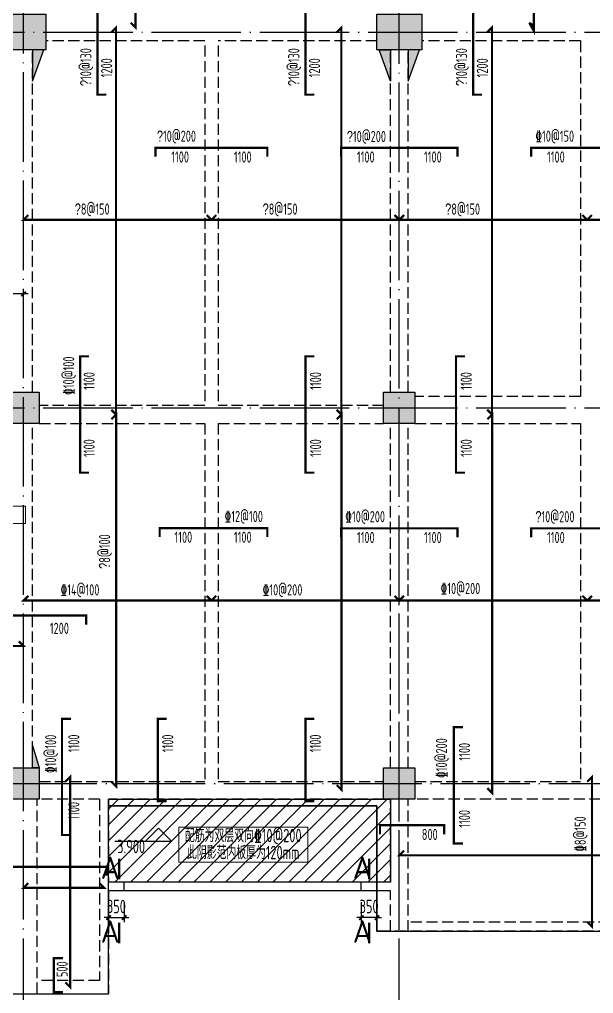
# Model space of a CAD drawing. Extents: x -765033 to 1614171, y -1073 to 729564.
# Drawn here: x 1342662 to 1355496, y 71507 to 93280 of the extents above; entities that cross this region are included whole.
import ezdxf
from ezdxf.enums import TextEntityAlignment as Align

# ---------------------------------------------------------------- set-up
doc = ezdxf.new("R2010")
doc.units = 0
doc.header["$LTSCALE"] = 1000
doc.header["$MEASUREMENT"] = 0
for name, pattern in [('109-34 轴网$0$L1$0$$AUDIT_BAD_LTYPE1', [0]), ('DASH', [0.35, 0.25, -0.1]), ('DASHED', [0.75, 0.5, -0.25]), ('DOTE', [2.4200000000000004, 2, -0.2, 0.02, -0.2])]:
    doc.linetypes.add(name, pattern=pattern)
doc.layers.get('Defpoints').update_dxf_attribs({"color": 167})
for name, color, linetype in [('a-dote', 14, 'DOTE'), ('A-TECH_结构', 21, 'Continuous'), ('BEAM', 4, 'DASHED'), ('DIM', 3, 'Continuous'), ('s-beam', 4, 'DASH'), ('s-colu', 40, 'Continuous'), ('s-colu-hatc', 16, 'Continuous'), ('s-dim', 3, 'Continuous'), ('s-num', 90, 'Continuous'), ('THICK', 6, 'Continuous'), ('X-beam-104-9#$0$s-thin', 3, 'Continuous'), ('楼板正筋钢筋', 1, 'Continuous'), ('楼板负筋钢筋', 1, 'Continuous')]:
    doc.layers.add(name, color=color, linetype=linetype)
for name, color, linetype, lineweight in [('楼板正筋文字', 7, 'Continuous', 18), ('楼板负筋文字', 7, 'Continuous', 18), ('楼板负筋标注', 3, 'Continuous', 18)]:
    doc.layers.add(name, color=color, linetype=linetype, lineweight=lineweight)
doc.styles.add('TSSD_Dimension', font='tssdeng.shx', dxfattribs={"width": 0.7, "bigfont": 'Hztxt.shx'})
doc.styles.add('TSSD_Label', font='Tssdeng.shx', dxfattribs={"width": 0.7, "bigfont": 'hztxt.shx'})
doc.styles.add('TSSD_Rein', font='Tssdeng.shx', dxfattribs={"width": 0.7, "bigfont": 'Hztxt.shx'})
doc.styles.add('X-beam-104-9#$0$TSSD_Label', font='tssdeng.shx', dxfattribs={"width": 0.7, "bigfont": 'Hztxt.shx'})
doc.styles.add('样式 1', font='yjkeng.shx', dxfattribs={"width": 0.7, "bigfont": 'yjkchn.shx'})
doc.dimstyles.new('TSSD_100_100', dxfattribs={"dimtxt": 300, "dimasz": 100, "dimexe": 100, "dimexo": 250, "dimgap": 100, "dimtad": 1, "dimdec": 0, "dimzin": 0, "dimdsep": 46, "dimtxsty": 'TSSD_Dimension', "dimblk": 'ARCHTICK', "dimblk1": 'ARCHTICK', "dimblk2": 'ARCHTICK', "dimcen": 0, "dimdle": 100, "dimclrt": 7, "dimadec": 0, "dimazin": 0, "dimtfac": 1, "dimtdec": 0, "dimtix": 1, "dimtmove": 2, "dimatfit": 3, "dimfxl": 1, "dimtolj": 1, "dimtzin": 0, "dimarcsym": 0})

# ---------------------------------------------------------------- blocks, each defined once
blk = doc.blocks.new('A$C45ED3BFD')
at = {"layer": 'a-dote'}
for p, q in [((25200, -5600.000000000844), (25200, 37799.99999999919)), ((33600, 3850.000000000029), (33600, 37799.99999999994)), ((-3399.999999999767, 33599.99999999919), (47600, 33599.99999999988)), ((-3399.999999999767, 25200), (47600, 25199.99999999988)), ((33600, -5600.000000000087), (33600, 21349.99999999991)), ((-4199.999999999767, 16800), (47600, 16799.99999999988))]:
    blk.add_line(p, q, dxfattribs=at)
blk = doc.blocks.new('_ArchTick')
at = {"color": 0, "linetype": 'ByBlock', "const_width": 0.4}
blk.add_lwpolyline([(-0.5, -0.5), (0.5, 0.5)], dxfattribs=at)
blk = doc.blocks.new('*D1762')
at = {"layer": 'Defpoints', "color": 0, "transparency": 16777216}
for p in [(1325953.886877253, 87145.09113836141), (1325953.886877253, 86652.22005809106), (1342753.886877253, 86652.22005809106)]:
    blk.add_point(p, dxfattribs=at)
at = {"layer": 'DIM', "color": 0, "lineweight": -2, "transparency": 16777216}
for p, q in [((1342853.886877253, 87145.09113836294), (1325853.886877253, 87145.09113836291)), ((1325953.886877253, 86902.22005809256), (1325953.886877253, 87245.09113836291)), ((1342753.886877253, 86902.22005809259), (1342753.886877253, 87245.09113836294))]:
    blk.add_line(p, q, dxfattribs=at)
at = {"layer": 'DIM', "color": 0, "lineweight": -2, "transparency": 16777216, "xscale": 100, "yscale": 100, "zscale": 100, "rotation": 180}
blk.add_blockref('_ArchTick', (1325953.886877253, 87145.09113836291), dxfattribs=at)
at = {"layer": 'DIM', "color": 0, "lineweight": -2, "transparency": 16777216, "xscale": 100, "yscale": 100, "zscale": 100}
blk.add_blockref('_ArchTick', (1342753.886877253, 87145.09113836294), dxfattribs=at)
blk = doc.blocks.new('*D1928')
at = {"layer": 'Defpoints', "color": 0, "transparency": 16777216}
for p in [(1344653.886877254, 73799.99999999968), (1345003.886877254, 73799.99999999968), (1345003.886877254, 73202.9172532042)]:
    blk.add_point(p, dxfattribs=at)
at = {"layer": 'DIM', "color": 0, "lineweight": -2, "transparency": 16777216}
for p, q in [((1344653.886877254, 73549.99999999968), (1344653.886877254, 73102.9172532042)), ((1345003.886877254, 73549.99999999968), (1345003.886877254, 73102.9172532042)), ((1344653.886877254, 73202.9172532042), (1344553.886877254, 73202.9172532042)), ((1344653.886877254, 73202.9172532042), (1345003.886877254, 73202.9172532042)), ((1345003.886877254, 73202.9172532042), (1345103.886877254, 73202.9172532042))]:
    blk.add_line(p, q, dxfattribs=at)
at = {"layer": 'DIM', "color": 0, "lineweight": -2, "transparency": 16777216, "xscale": 100, "yscale": 100, "zscale": 100}
blk.add_blockref('_ArchTick', (1344653.886877254, 73202.9172532042), dxfattribs=at)
at = {"layer": 'DIM', "color": 0, "lineweight": -2, "transparency": 16777216, "xscale": 100, "yscale": 100, "zscale": 100, "rotation": 180}
blk.add_blockref('_ArchTick', (1345003.886877254, 73202.9172532042), dxfattribs=at)
at = {"layer": 'DIM', "color": 7, "transparency": 16777216, "insert": (1344828.886877254, 73452.9172532042), "char_height": 300, "attachment_point": 5, "style": 'TSSD_Dimension'}
blk.add_mtext('\\A1;350', dxfattribs=at)
blk = doc.blocks.new('*D1929')
at = {"layer": 'Defpoints', "color": 0, "transparency": 16777216}
for p in [(1350303.886877252, 73799.99999999968), (1350653.886877252, 73799.99999999968), (1350303.886877252, 73202.9172532042)]:
    blk.add_point(p, dxfattribs=at)
at = {"layer": 'DIM', "color": 0, "lineweight": -2, "transparency": 16777216}
for p, q in [((1350303.886877252, 73549.99999999968), (1350303.886877252, 73102.9172532042)), ((1350653.886877252, 73549.99999999968), (1350653.886877252, 73102.9172532042)), ((1350303.886877252, 73202.9172532042), (1350203.886877252, 73202.9172532042)), ((1350653.886877252, 73202.9172532042), (1350303.886877252, 73202.9172532042)), ((1350653.886877252, 73202.9172532042), (1350753.886877252, 73202.9172532042))]:
    blk.add_line(p, q, dxfattribs=at)
at = {"layer": 'DIM', "color": 0, "lineweight": -2, "transparency": 16777216, "xscale": 100, "yscale": 100, "zscale": 100}
blk.add_blockref('_ArchTick', (1350303.886877252, 73202.9172532042), dxfattribs=at)
at = {"layer": 'DIM', "color": 0, "lineweight": -2, "transparency": 16777216, "xscale": 100, "yscale": 100, "zscale": 100, "rotation": 180}
blk.add_blockref('_ArchTick', (1350653.886877252, 73202.9172532042), dxfattribs=at)
at = {"layer": 'DIM', "color": 7, "transparency": 16777216, "insert": (1350478.886877252, 73452.9172532042), "char_height": 300, "attachment_point": 5, "style": 'TSSD_Dimension'}
blk.add_mtext('\\A1;350', dxfattribs=at)

msp = doc.modelspace()

# ---------------------------------------------------------------- hatches: boundary and pattern name
at = {"layer": 's-colu-hatc'}
h = msp.add_hatch(color=256, dxfattribs=at)
h.dxf.hatch_style = 1
h.paths.add_polyline_path([(1343253.886877253, 92599.99999999968), (1342253.886877253, 92599.99999999968), (1342253.886877253, 93399.99999999968), (1343253.886877253, 93399.99999999968)])
h = msp.add_hatch(color=256, dxfattribs=at)
h.dxf.hatch_style = 1
h.paths.add_polyline_path([(1351653.886877253, 92599.99999999968), (1350653.886877253, 92599.99999999968), (1350653.886877253, 93399.99999999968), (1351653.886877253, 93399.99999999968)])
h = msp.add_hatch(color=256, dxfattribs=at)
h.dxf.hatch_style = 1
h.paths.add_polyline_path([(1343203.886877253, 92599.9999999991), (1342953.886877253, 92599.9999999991), (1342953.886877253, 91899.9999999991)])
h = msp.add_hatch(color=256, dxfattribs=at)
h.dxf.hatch_style = 1
h.paths.add_polyline_path([(1350703.886877253, 92599.99999999911), (1350953.886877253, 92599.99999999911), (1350953.886877253, 91899.99999999911)])
h = msp.add_hatch(color=256, dxfattribs=at)
h.dxf.hatch_style = 1
h.paths.add_polyline_path([(1351603.886877253, 92599.99999999911), (1351353.886877253, 92599.99999999911), (1351353.886877253, 91899.99999999911)])
h = msp.add_hatch(color=256, dxfattribs=at)
h.dxf.hatch_style = 1
h.paths.add_polyline_path([(1343103.886877253, 84249.99999999968), (1342403.886877253, 84249.99999999968), (1342403.886877253, 84949.99999999968), (1343103.886877253, 84949.99999999968)])
h = msp.add_hatch(color=256, dxfattribs=at)
h.dxf.hatch_style = 1
h.paths.add_polyline_path([(1351503.886877253, 84249.99999999968), (1350803.886877253, 84249.99999999968), (1350803.886877253, 84949.99999999968), (1351503.886877253, 84949.99999999968)])
h = msp.add_hatch(color=256, dxfattribs=at)
h.dxf.hatch_style = 1
h.paths.add_polyline_path([(1343103.886877252, 76550.00000000007), (1342953.886877253, 77049.99999999863), (1342953.886877253, 76550.00000000007)])
h = msp.add_hatch(color=256, dxfattribs=at)
h.dxf.hatch_style = 1
h.paths.add_polyline_path([(1343103.886877253, 75849.99999999968), (1342403.886877253, 75849.99999999968), (1342403.886877253, 76549.99999999968), (1343103.886877253, 76549.99999999968)])
h = msp.add_hatch(color=256, dxfattribs=at)
h.dxf.hatch_style = 1
h.paths.add_polyline_path([(1351503.886877253, 75849.99999999968), (1350803.886877253, 75849.99999999968), (1350803.886877253, 76549.99999999968), (1351503.886877253, 76549.99999999968)])
at = {"layer": 's-num', "linetype": '109-34 轴网$0$L1$0$$AUDIT_BAD_LTYPE1'}
h = msp.add_hatch(dxfattribs=at)
h.set_pattern_fill('ANSI31', color=256, scale=2000, style=0)
h.set_pattern_definition([(225.0000000000001, (2405364.401826369, 152399.9999999998), (176.7766952966371, -176.7766952966367), [])])
h.paths.add_polyline_path([(1344653.886877253, 75849.99999999968), (1350803.886877253, 75849.99999999968), (1350953.886877253, 75849.99999999968), (1350953.886877253, 73999.99999999968), (1344653.886877253, 73999.99999999392)])

# ---------------------------------------------------------------- linework, layer by layer
at = {"linetype": '109-34 轴网$0$L1$0$$AUDIT_BAD_LTYPE1'}
for points in [[(1343203.886877253, 92599.99999999962), (1342953.886877253, 92599.99999999962), (1342953.886877253, 91899.99999999962), (1343203.886877253, 92600.00000000026)], [(1350703.886877253, 92599.99999999964), (1350953.886877253, 92599.99999999964), (1350953.886877253, 91899.99999999964), (1350703.886877253, 92600.00000000028)], [(1351603.886877253, 92599.99999999964), (1351353.886877253, 92599.99999999964), (1351353.886877253, 91899.99999999964), (1351603.886877253, 92600.00000000028)], [(1343103.886877253, 76549.9999999996), (1342953.886877253, 76549.9999999996), (1342953.886877253, 77049.9999999996), (1343103.886877253, 76549.99999999891)]]:
    msp.add_lwpolyline(points, dxfattribs=at)
at = {"layer": 'A-TECH_结构'}
for points in [[(1360053.886863299, 97699.99999999968), (1342253.886891213, 97699.99999999965), (1342253.886877256, 96299.99999999965), (1331053.886877256, 96299.99999999971), (1331053.886877252, 89299.99999999971), (1325453.886877256, 89299.99999999968), (1325453.886877256, 87899.99999999968), (1314253.886877256, 87899.99999999968), (1314253.886877256, 76699.99999999968), (1312853.805105914, 76699.91822866167), (1312853.805105914, 56099.99999999969), (1326453.886877256, 56099.9999999998), (1326453.886877256, 58899.99999999969), (1337653.886877256, 58899.99999999966), (1337653.886877256, 71499.99999999965), (1344653.886877256, 71500.00000000611), (1344653.886877252, 75700.00001395651), (1350653.886877252, 75700.00001396483), (1350653.886877252, 72899.99999999965), (1362853.886877256, 72899.99999999968), (1362853.886861805, 87900.00000149352), (1360053.886877256, 87900.00001543548), (1360053.886877256, 97699.99999999968)], [(1344653.886877253, 75849.99999999968), (1350803.886877253, 75849.99999999968), (1350803.886877253, 75849.99999999968), (1350953.886877253, 75849.99999999968), (1350953.886877253, 73999.99999999968), (1344653.886877253, 73999.99999999392), (1344653.886877253, 75849.99999999968)]]:
    msp.add_lwpolyline(points, dxfattribs=at)
at = {"layer": 'BEAM', "linetype": '109-34 轴网$0$L1$0$$AUDIT_BAD_LTYPE1'}
msp.add_lwpolyline([(1350953.886877253, 72899.99999999974), (1350653.886877252, 72899.99999999933), (1350653.886877252, 75700.00001395555), (1344653.886877283, 75700.00001395555)], dxfattribs=at)
at = {"layer": 's-beam'}
for p, q in [((1346803.886877253, 92799.99999999968), (1343253.886877253, 92799.99999999968)), ((1350653.886877253, 92799.99999999968), (1347103.886877253, 92799.99999999968)), ((1355203.886877253, 92799.99999999968), (1351653.886877253, 92799.99999999968)), ((1355203.886877253, 92799.99999999965), (1355203.886877253, 84849.99999999962)), ((1342953.886877253, 84949.99999999968), (1342953.886877253, 92599.99999999968)), ((1346803.886877253, 92699.99999999968), (1346803.886877253, 84649.9999999995)), ((1347103.886877253, 92699.99999999968), (1347103.886877253, 84649.9999999995)), ((1350953.886877253, 84949.99999999968), (1350953.886877253, 92599.99999999968)), ((1351353.886877253, 84949.99999999968), (1351353.886877253, 92599.99999999968)), ((1355203.886877253, 84849.99999999962), (1351503.886877253, 84849.9999999995)), ((1346803.886877253, 84649.9999999995), (1343103.886877253, 84649.99999999939)), ((1350803.886877253, 84649.9999999995), (1347103.886877253, 84649.9999999995)), ((1342953.886877253, 76549.99999999968), (1342953.886877253, 84249.99999999968)), ((1343103.886877253, 84249.99999999927), (1346803.886877253, 84249.99999999927)), ((1346803.886877253, 84249.99999999968), (1346803.886877253, 76249.9999999998)), ((1347103.886877253, 84249.99999999968), (1347103.886877253, 76249.9999999998)), ((1347103.886877253, 84249.99999999927), (1350803.886877253, 84249.99999999927)), ((1350953.886877253, 76549.99999999968), (1350953.886877253, 84249.99999999968)), ((1351353.886877253, 76549.99999999968), (1351353.886877253, 84249.99999999968)), ((1351503.886877253, 84249.99999999927), (1355203.886877253, 84249.99999999927)), ((1355203.886877253, 84249.99999999962), (1355203.886877253, 76249.9999999998)), ((1343103.886877253, 76249.9999999998), (1346803.886877253, 76249.9999999998)), ((1347103.886877253, 76249.9999999998), (1350803.886877253, 76249.9999999998)), ((1351503.886877253, 76249.9999999998), (1355203.886877253, 76249.9999999998)), ((1343053.886877253, 71499.9999999998), (1343053.886877253, 75849.99999999968)), ((1344453.886877253, 75849.99999999968), (1343103.886877253, 75849.99999999968)), ((1344453.886877253, 75849.99999999974), (1344453.886877253, 71799.9999999998)), ((1350803.886877253, 75849.99999999968), (1344653.886877253, 75849.99999999968)), ((1344653.886877253, 75849.99999999968), (1344653.886877253, 73999.99999999968)), ((1350953.886877253, 73999.99999999968), (1350953.886877253, 75849.99999999968)), ((1351353.886877253, 72899.99999999974), (1351353.886877253, 75849.99999999968)), ((1359153.886877253, 75849.99999999968), (1351503.886877253, 75849.99999999968)), ((1350953.886877253, 73999.99999999968), (1344653.886877253, 73999.99999999968)), ((1344653.886877253, 73799.99999999968), (1344653.886877253, 71499.9999999998)), ((1350953.886877253, 72899.99999999974), (1350953.886877253, 73799.99999999968)), ((1359358.418028072, 73099.99999999974), (1351353.886877253, 73099.99999999974)), ((1362853.886877253, 72899.99999999974), (1350953.886877253, 72899.99999999974)), ((1344453.886877253, 71799.9999999998), (1343053.886877253, 71799.9999999998))]:
    msp.add_line(p, q, dxfattribs=at)
at = {"layer": 's-beam', "linetype": '109-34 轴网$0$L1$0$$AUDIT_BAD_LTYPE1'}
for p, q in [((1345003.886877254, 73799.99999999968), (1345003.886877254, 73999.99999999968)), ((1350303.886877252, 73799.99999999968), (1350303.886877252, 73999.99999999913)), ((1350953.886877253, 73799.99999999968), (1344653.886877253, 73799.99999999968))]:
    msp.add_line(p, q, dxfattribs=at)
at = {"layer": 's-colu'}
for points in [[(1343253.886877253, 92599.99999999968), (1342253.886877253, 92599.99999999968), (1342253.886877253, 93399.99999999968), (1343253.886877253, 93399.99999999968)], [(1351653.886877253, 92599.99999999968), (1350653.886877253, 92599.99999999968), (1350653.886877253, 93399.99999999968), (1351653.886877253, 93399.99999999968)], [(1343103.886877253, 84249.99999999968), (1342403.886877253, 84249.99999999968), (1342403.886877253, 84949.99999999968), (1343103.886877253, 84949.99999999968)], [(1351503.886877253, 84249.99999999968), (1350803.886877253, 84249.99999999968), (1350803.886877253, 84949.99999999968), (1351503.886877253, 84949.99999999968)], [(1343103.886877253, 75849.99999999968), (1342403.886877253, 75849.99999999968), (1342403.886877253, 76549.99999999968), (1343103.886877253, 76549.99999999968)], [(1351503.886877253, 75849.99999999968), (1350803.886877253, 75849.99999999968), (1350803.886877253, 76549.99999999968), (1351503.886877253, 76549.99999999968)]]:
    msp.add_lwpolyline(points, close=True, dxfattribs=at)
at = {"layer": 'THICK', "const_width": 50}
for points in [[(1344890.196023516, 74519.6133729333), (1344890.196023516, 74057.17586534022)], [(1350478.238828038, 74519.6133729333), (1350478.238828038, 74057.17586534022)], [(1344890.196023516, 73093.10635935253), (1344890.196023516, 72630.66885175946)], [(1350478.238828038, 73093.10635935253), (1350478.238828038, 72630.66885175946)]]:
    msp.add_lwpolyline(points, dxfattribs=at)
at = {"layer": 'X-beam-104-9#$0$s-thin'}
for p, q in [((1345769.575196425, 75202.26604346064), (1345469.575196425, 74902.26604346064)), ((1345769.575196425, 75202.26604346064), (1346069.575196425, 74902.26604346064)), ((1345469.575196425, 74902.26604346064), (1344791.113657963, 74902.26604346064)), ((1346069.575196425, 74902.26604346064), (1345469.575196425, 74902.26604346064))]:
    msp.add_line(p, q, dxfattribs=at)
at = {"layer": '楼板正筋钢筋', "const_width": 50}
for points in [[(1345149.154194834, 97493.93398139547), (1345255.220210586, 97599.99999999959), (1345255.220210586, 93099.99999999965), (1345149.154191982, 93206.06601575148)], [(1354057.507951006, 97493.93398139565), (1354163.573966758, 97599.99999999962), (1354163.573966753, 93099.99999999965), (1354057.507948149, 93206.06601575165)], [(1344714.67661991, 92993.9339813955), (1344820.742635662, 93099.99999999962), (1344820.742635662, 84449.99999999965), (1344714.676617058, 84556.06601575148)], [(1349752.375512582, 92993.93398139553), (1349858.441528334, 93099.99999999965), (1349858.441528334, 84449.99999999965), (1349752.37550973, 84556.06601575151)], [(1353119.316877618, 92993.93398139553), (1353225.38289337, 93099.99999999965), (1353225.38289337, 84449.99999999968), (1353119.316874766, 84556.06601575151)], [(1346847.820860075, 88908.30959541115), (1346953.886877253, 88802.24357823317), (1342753.886877253, 88802.24357823317), (1342859.952894431, 88908.30959541115)], [(1351047.820860075, 88908.30959541115), (1351153.886877253, 88802.24357823317), (1346953.886877253, 88802.24357823317), (1347059.952894431, 88908.30959541115)], [(1355247.820860075, 88908.30959541115), (1355353.886877253, 88802.24357823314), (1351153.886877253, 88802.24357823314), (1351259.952894431, 88908.30959541115)], [(1359547.820860075, 88908.30959541115), (1359653.886877253, 88802.24357823317), (1355353.886877253, 88802.24357823314), (1355459.952894431, 88908.30959541112)], [(1344717.967157794, 84343.9339813955), (1344824.033173546, 84449.99999999962), (1344824.033173546, 76135.1179112304), (1344717.967154942, 76241.18392698228)], [(1349755.666050466, 84343.93398139553), (1349861.732066218, 84449.99999999965), (1349861.732066218, 76058.08566399702), (1349755.666047614, 76164.15167974884)], [(1353122.607415502, 84343.93398139556), (1353228.673431254, 84449.99999999968), (1353228.673431254, 75990.83081562648), (1353122.60741265, 76096.89683137831)], [(1346847.820860075, 80396.69718891644), (1346953.886877253, 80290.63117173847), (1342753.886877253, 80290.63117173847), (1342859.952894431, 80396.69718891644)], [(1351047.820860075, 80396.69718891644), (1351153.886877253, 80290.63117173847), (1346953.886877253, 80290.63117173844), (1347059.952894431, 80396.69718891644)], [(1355247.820860075, 80396.69718891641), (1355353.886877253, 80290.63117173844), (1351153.886877253, 80290.63117173847), (1351259.952894431, 80396.69718891644)], [(1359547.820860075, 80396.69718891644), (1359653.886877253, 80290.63117173847), (1355353.886877253, 80290.63117173844), (1355459.952894431, 80396.69718891641)], [(1342647.820860076, 79381.0662018852), (1342753.886877253, 79275.00018470726), (1325815.957281594, 79275.00018470726), (1325922.023298772, 79381.06620188526)], [(1343688.110833222, 76242.9339813955), (1343794.176848974, 76348.99999999962), (1343794.176848974, 71649.99999999968), (1343688.11083037, 71756.06601575151)], [(1355356.289122539, 76242.93398139556), (1355462.355138291, 76348.99999999968), (1355462.355138291, 72999.99999999971), (1355356.289119686, 73106.06601575157)], [(1359567.056084009, 74701.55783891006), (1359673.122101187, 74595.49182173208), (1351153.886877253, 74595.49182173214), (1351259.952894431, 74701.55783891011)], [(1344447.820860075, 73976.03896645803), (1344553.886877253, 73869.97294928008), (1342753.886877253, 73869.97294928008), (1342859.952894431, 73976.03896645806)]]:
    msp.add_lwpolyline(points, dxfattribs=at)
at = {"layer": '楼板负筋标注', "linetype": 'Continuous'}
for points in [[(1342797.63420223, 82011.66352174086), (1341830.59142145, 82011.66352174086), (1341830.591421449, 82401.6608676391), (1342797.63420223, 82401.6608676391)], [(1349109.582984453, 74445.65001838189), (1346225.743340062, 74445.65001838189), (1346225.743340062, 75227.01230412925), (1349109.582984453, 75227.01230412925)], [(1349109.583129709, 74445.64989250444), (1346225.743485318, 74445.64989250444), (1346225.743485318, 75227.01217825181), (1349109.583129709, 75227.01217825181)]]:
    msp.add_lwpolyline(points, close=True, dxfattribs=at)
at = {"layer": '楼板负筋钢筋', "const_width": 50}
for points in [[(1344605.227803066, 94599.99997320471), (1344405.227803066, 94599.99999999962), (1344405.227401142, 91599.99999999965), (1344605.227401142, 91599.99997320474)], [(1349253.887078216, 94599.99997320466), (1349053.887078216, 94599.99999999962), (1349053.886676291, 91599.99999999965), (1349253.886676291, 91599.99997320469)], [(1353005.227803067, 94599.99997320469), (1352805.227803067, 94599.99999999965), (1352805.227401142, 91599.99999999968), (1353005.227401142, 91599.99997320469)], [(1348203.886877253, 90211.35327658657), (1348203.886877253, 90411.35327658657), (1345703.886877253, 90411.35327658657), (1345703.886877253, 90211.35327658657)], [(1352453.886877253, 90211.3533330588), (1352453.886877253, 90411.3533330588), (1349853.886877253, 90411.3533330588), (1349853.886877253, 90211.3533330588)], [(1356603.886877253, 90211.35338953108), (1356603.886877253, 90411.35338953108), (1354103.886877253, 90411.35338953105), (1354103.886877253, 90211.35338953105)], [(1344216.1875482, 85750.00002679453), (1344016.1875482, 85749.99999999962), (1344016.187896534, 83149.99999999965), (1344216.187896534, 83150.00002679456)], [(1349253.886576851, 85750.00002679453), (1349053.886576851, 85749.99999999965), (1349053.886925185, 83149.99999999968), (1349253.886925185, 83150.00002679456)], [(1352620.827805909, 85750.00002679456), (1352420.827805909, 85749.99999999968), (1352420.828154242, 83149.99999999968), (1352620.828154242, 83150.00002679459)], [(1348203.886877253, 81711.58180270881), (1348203.886877253, 81911.58180270881), (1345796.419863437, 81911.58180270884), (1345796.419863437, 81711.58180270884)], [(1352453.886877253, 81706.32200233219), (1352453.886877253, 81906.32200233219), (1349853.886877253, 81906.32200233222), (1349853.886877253, 81706.32200233222)], [(1356603.886877253, 81706.32205880451), (1356603.886877253, 81906.32205880451), (1354103.886877253, 81906.32205880445), (1354103.886877253, 81706.32205880445)], [(1344153.886877253, 79755.99999999782), (1344153.886877253, 79955.99999999782), (1324303.886877253, 79955.99999999788), (1324303.886877253, 79755.99999999788)], [(1343811.870652249, 77649.00002679453), (1343611.870652249, 77648.99999999962), (1343611.870847852, 75049.9999999989), (1343811.870847852, 75050.00002679377)], [(1345953.886834825, 77649.00002679456), (1345753.886834825, 77648.99999999965), (1345753.887030427, 75806.633199467), (1345953.887030427, 75806.63322626191)], [(1349253.886899988, 77649.00002679456), (1349053.886899988, 77648.99999999968), (1349053.887095591, 75806.63319946703), (1349253.887095591, 75806.63322626194)], [(1352574.624324201, 77462.11894954284), (1352374.624324201, 77462.11892274793), (1352374.624672535, 74862.11892274796), (1352574.624672535, 74862.11894954287)], [(1352154.170283931, 75068.1034935294), (1352154.170283931, 75268.1034935294), (1350722.454104596, 75268.10349352943), (1350722.454104596, 75068.10349352943)], [(1344605.085919088, 74141.5843256433), (1344605.085919088, 74341.5843256433), (1341253.886877253, 74341.5843256433), (1341253.886877253, 74141.5843256433)], [(1343631.870739333, 72300.00002679459), (1343431.870739333, 72299.99999999968), (1343431.870841153, 71539.99999999971), (1343631.870841153, 71540.00002679459)]]:
    msp.add_lwpolyline(points, dxfattribs=at)

# ---------------------------------------------------------------- block references
at = {"layer": 's-dim', "linetype": '109-34 轴网$0$L1$0$$AUDIT_BAD_LTYPE1'}
msp.add_blockref('A$C45ED3BFD', (1317553.886877253, 59399.99999999974), dxfattribs=at)

# ---------------------------------------------------------------- texts
at = {"layer": 'THICK', "style": 'TSSD_Label'}
for p in [(1344475.812437626, 74069.35201383475), (1350113.855242149, 74069.35201383475), (1344475.812437626, 72642.84500025399), (1350113.855242149, 72642.84500025399)]:
    msp.add_text('A', height=500, rotation=359.9999999999999, dxfattribs=at).set_placement(p)
at = {"layer": 'X-beam-104-9#$0$s-thin', "style": 'X-beam-104-9#$0$TSSD_Label', "width": 0.7}
msp.add_text('3.900', height=300, dxfattribs=at).set_placement((1345469.575196425, 74553.8045049991), align=Align.BOTTOM_RIGHT)
at = {"layer": '楼板正筋文字', "linetype": 'Continuous', "style": 'TSSD_Rein', "width": 0.7}
for s, p in [('\ue5328@150', (1343898.117646484, 88842.24357823317)), ('\ue5328@150', (1348098.117646484, 88842.2435782332)), ('\ue5328@150', (1352179.216294265, 88842.24357823314)), ('%%13214@100', (1343579.382435524, 80330.63117173847)), ('%%13210@200', (1348098.117646484, 80330.63117173847)), ('%%13210@200', (1352075.974078917, 80360.89243639464))]:
    msp.add_text(s, height=250, dxfattribs=at).set_placement(p, align=Align.BOTTOM_LEFT)
at = {"layer": '楼板负筋文字', "linetype": 'Continuous', "style": 'TSSD_Rein', "width": 0.7}
for s, rotation, p in [('\ue53210@130', 89.99999263620231, (1344345.227431855, 91791.73077731553)), ('\ue53210@130', 89.99999263620231, (1348993.886707004, 91791.73077731559)), ('\ue53210@130', 89.99999263620231, (1352745.227431855, 91791.73077731565)), ('%%13210@100', 89.99999263620231, (1343961.45655258, 84888.28926549165)), ('\ue5328@100', 89.99999263620231, (1344764.033043355, 80999.7925279916)), ('%%13210@100', 89.99999202255252, (1343559.693407779, 76433.73847294255)), ('%%13210@200', 90, (1352297.47245155, 76326.039608819)), ('%%1328@150', 90, (1355397.583793936, 74674.50000998404))]:
    msp.add_text(s, height=250, rotation=rotation, dxfattribs=at).set_placement(p, align=Align.BOTTOM_LEFT)
for s, p in [('\ue53210@200', (1345733.889798965, 90471.35327658657)), ('\ue53210@200', (1349980.91922451, 90464.26566414748)), ('%%13210@150', (1354195.617646484, 90471.35338953105)), ('%%13212@100', (1347246.7294022, 81971.58180270881)), ('%%13210@200', (1349945.617646484, 81966.32200233222)), ('\ue53210@200', (1354195.617646484, 81966.32205880445))]:
    msp.add_text(s, height=250, dxfattribs=at).set_placement(p, align=Align.BOTTOM_LEFT)
at = {"layer": '楼板负筋标注', "linetype": 'Continuous', "style": '样式 1', "width": 0.699999988079071}
for s, rotation, p in [('1200', 89.99999263620231, (1344485.227481536, 92199.99997850365)), ('1200', 89.99999263620231, (1349133.886756685, 92199.99997850362)), ('1200', 89.99999263620231, (1352885.227481536, 92199.99997850365)), ('1100', 89.99999202255249, (1344093.014336077, 85200.0000360884)), ('1100', 89.99999202255249, (1349156.202410709, 85200.0000360884)), ('1100', 89.99999202255249, (1352524.710265428, 85200.00003608843)), ('1100', 89.99999202255249, (1344093.014537039, 83700.0000360884)), ('1100', 89.99999202255249, (1349156.202611671, 83700.00003608843)), ('1100', 89.99999202255249, (1352524.71046639, 83700.00003608843)), ('1100', 89.99999263620231, (1343750.958026086, 77099.00003608837)), ('1100', 89.99999263620231, (1345851.084405027, 77099.0000360884)), ('1100', 89.99999263620231, (1349151.084470191, 77099.00003608843)), ('1100', 89.99999263620231, (1352484.875558659, 76912.11895883671)), ('1100', 89.99999263620231, (1343750.958026086, 75591.78334557902)), ('1100', 89.99999263620231, (1352484.87575962, 75412.11895883671)), ('500', 89.99999263620231, (1343492.161915871, 72050.00003608843))]:
    msp.add_text(s, height=250, rotation=rotation, dxfattribs=at).set_placement(p, align=Align.TOP_CENTER)
for s, p in [('1100', (1346253.886877253, 90331.35327658657)), ('1100', (1347653.886877253, 90331.35327658657)), ('1100', (1350403.886877253, 90331.3533330588)), ('1100', (1351903.886877253, 90331.3533330588)), ('1100', (1354653.886877253, 90331.35338953105)), ('1100', (1346325.323085046, 81831.58180270881)), ('1100', (1347653.886877253, 81831.58180270881)), ('1100', (1350403.886877253, 81826.32200233222)), ('1100', (1351903.886877253, 81826.32200233219)), ('1100', (1354653.886877253, 81826.32205880445)), ('1200', (1343553.886877253, 79795.03807364526)), ('800', (1351834.112405653, 75188.1034935294))]:
    msp.add_text(s, height=250, dxfattribs=at).set_placement(p, align=Align.TOP_CENTER)
at = {"layer": '楼板负筋标注', "linetype": 'Continuous', "style": 'TSSD_Rein', "width": 0.7}
for s, p in [('配筋为双层双向%%13210@200', (1347664.164019124, 75038.81340960646)), ('此阴影范内板厚为120mm', (1347664.164019124, 74658.92260445561)), ('此阴影范内板厚为120mm', (1347664.16416438, 74658.92247857817))]:
    msp.add_text(s, height=300, dxfattribs=at).set_placement(p, align=Align.MIDDLE_CENTER)

# ---------------------------------------------------------------- dimensions: what is measured, and where the dimension line sits
at = {"layer": 'DIM'}
dim = msp.add_aligned_dim(p1=(1342753.886877253, 86652.22005809106), p2=(1325953.886877253, 86652.22005809106), distance=-492.8710802703572, text=' ', dimstyle='TSSD_100_100', override={"dimclrd": 0, "dimclre": 0, "dimclrt": 7}, dxfattribs=at)
dim.commit()
dim.dimension.update_dxf_attribs({"geometry": '*D1762', "text_midpoint": (1334353.886877253, 87145.09113836141)})
for base, p1, p2, picture, middle in [((1345003.886877254, 73202.9172532042), (1344653.886877254, 73799.99999999968), (1345003.886877254, 73799.99999999968), '*D1928', (1344828.886877254, 73452.9172532042)), ((1350303.886877252, 73202.9172532042), (1350653.886877252, 73799.99999999968), (1350303.886877252, 73799.99999999968), '*D1929', (1350478.886877252, 73452.9172532042))]:
    dim = msp.add_linear_dim(base=base, p1=p1, p2=p2, dimstyle='TSSD_100_100', dxfattribs=at)
    dim.commit()
    dim.dimension.update_dxf_attribs({"geometry": picture, "text_midpoint": middle})

doc.saveas('drawing.dxf')
